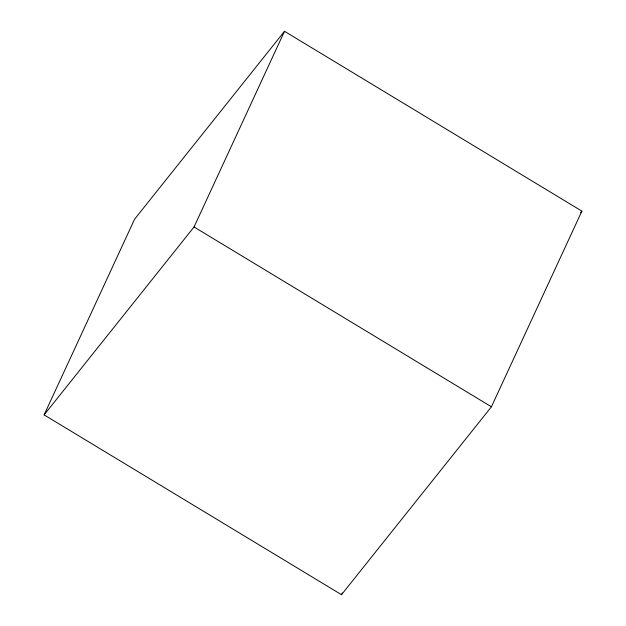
<?xml version="1.0" encoding="UTF-8"?>
<svg xmlns="http://www.w3.org/2000/svg" width="626" height="626" viewBox="0 0 626 626"><rect width="100%" height="100%" fill="white"/><g stroke="black" fill="none" stroke-linecap="round" stroke-linejoin="round"><path stroke-width="0.94" d="M44.117 414.882L134.582 219.21L284.501 31.3L581.883 211.119L491.418 406.79L341.499 594.7L44.117 414.882L194.044 226.972L284.501 31.3M341.499 594.7L342.32 592.932M580.662 212.652L581.883 211.119M194.044 226.972L491.418 406.79"/></g></svg>
